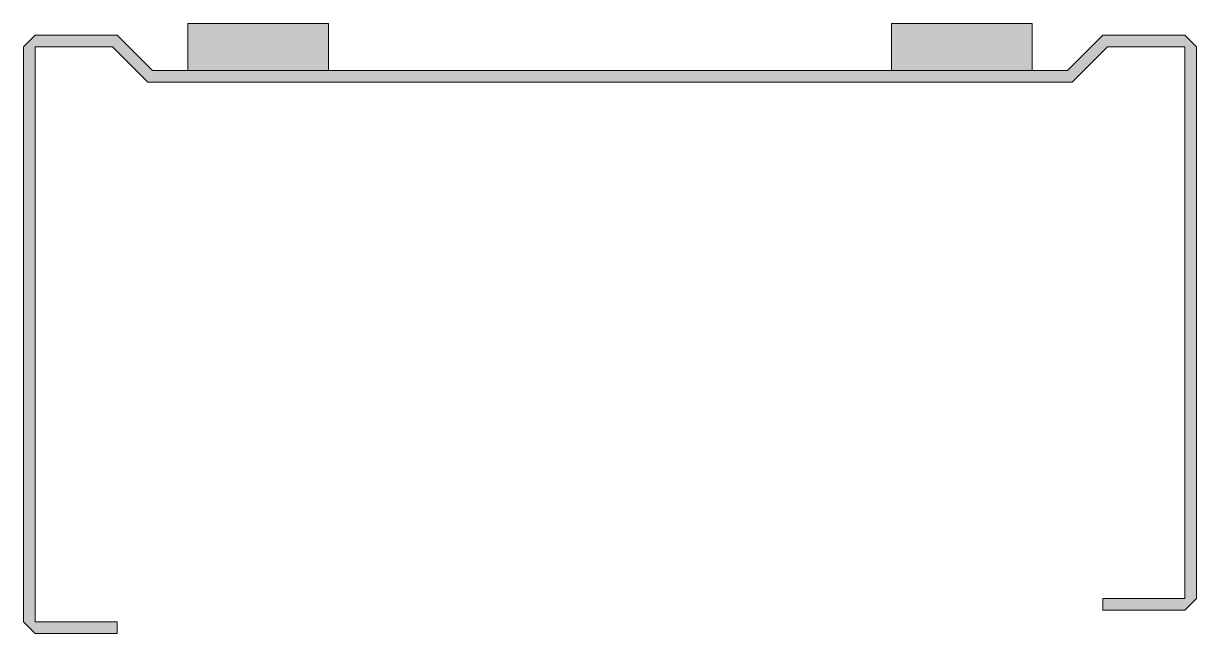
# Model space of a CAD drawing. Header units: metres. Extents: x -50 to 50, y -51 to 1.
import ezdxf

# ---------------------------------------------------------------- set-up
doc = ezdxf.new("R2010")
doc.units = ezdxf.units.M
doc.layers.add('A-DETL-GENF', color=92, linetype='Continuous', lineweight=18)

# ---------------------------------------------------------------- blocks, each defined once
blk = doc.blocks.new('22 metalstud profiel - 100 mm vert-2069727-00_0 Basismaterialen')
at = {"layer": 'A-DETL-GENF'}
for points in [[(-24, -3), (-24, 1), (-36, 1), (-36, -3)], [(36, -3), (36, 1), (24, 1), (24, -3)], [(-42, -51), (-42, -50), (-49, -50), (-49, -1), (-42.41, -1), (-39.41, -4), (39.41, -4), (42.41, -1), (49, -1), (49, -48), (42, -48), (42, -49), (49, -49), (50, -48), (50, -1), (49, 0), (42, 0), (39, -3), (-39, -3), (-42, 0), (-49, 0), (-50, -1), (-50, -50), (-49, -51)]]:
    blk.add_hatch(color=256, dxfattribs=at).paths.add_polyline_path(points)
for p, q in [((-24, 1), (-36, 1)), ((-36, 1), (-36, -3)), ((-24, -3), (-24, 1)), ((-42, 0), (-49, 0)), ((36, 1), (24, 1)), ((24, 1), (24, -3)), ((36, -3), (36, 1)), ((42, 0), (39, -3)), ((49, 0), (42, 0)), ((50, -1), (49, 0)), ((-49, 0), (-50, -1)), ((-39, -3), (-42, 0)), ((-50, -1), (-50, -50)), ((-49, -50), (-49, -1)), ((-49, -1), (-42.41, -1)), ((-42.41, -1), (-39.41, -4)), ((39.41, -4), (42.41, -1)), ((42.41, -1), (49, -1)), ((49, -1), (49, -48)), ((50, -48), (50, -1)), ((-39.41, -4), (39.41, -4)), ((39, -3), (-39, -3)), ((49, -48), (42, -48)), ((42, -48), (42, -49)), ((49, -49), (50, -48)), ((42, -49), (49, -49)), ((-50, -50), (-49, -51)), ((-42, -50), (-49, -50)), ((-42, -51), (-42, -50)), ((-49, -51), (-42, -51))]:
    blk.add_line(p, q, dxfattribs=at)

msp = doc.modelspace()

# ---------------------------------------------------------------- block references
msp.add_blockref('22 metalstud profiel - 100 mm vert-2069727-00_0 Basismaterialen', (0, 0))

doc.saveas('drawing.dxf')
